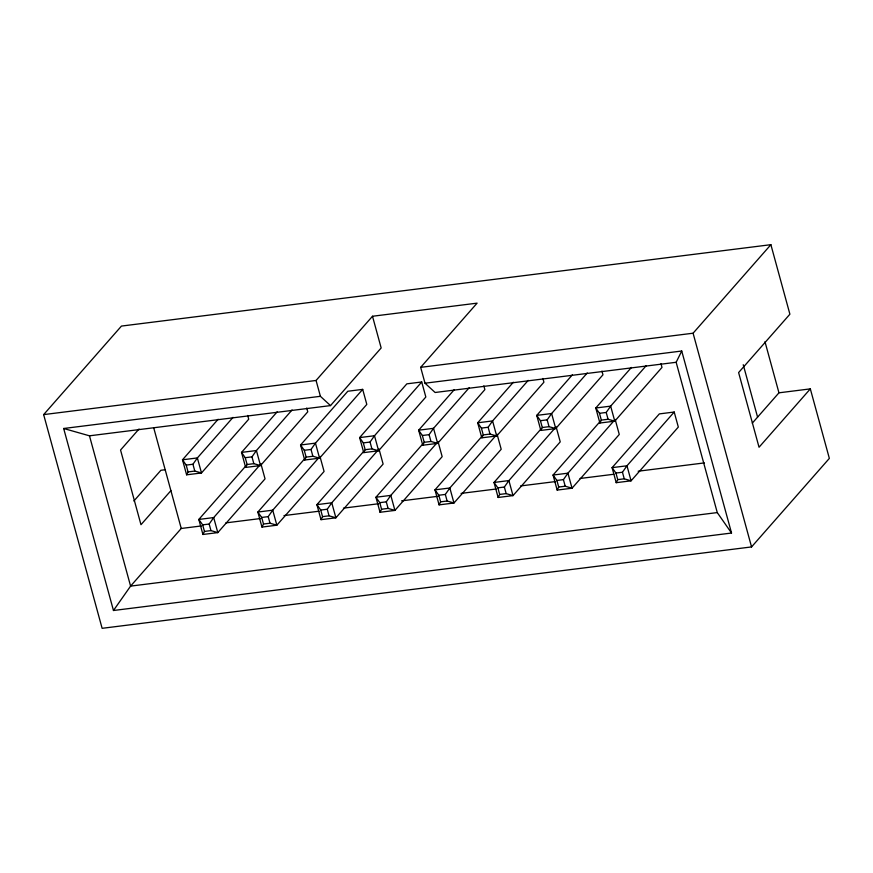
<?xml version="1.0" encoding="UTF-8"?>
<svg xmlns="http://www.w3.org/2000/svg" width="873" height="873" viewBox="0 0 873 873"><rect width="100%" height="100%" fill="white"/><g stroke="black" fill="none" stroke-linecap="round" stroke-linejoin="round"><path stroke-width="1.31" d="M247.692 415.461L248.718 419.215L201.488 472.959L186.615 474.825L188.055 471.911L186.2 465.102L182.501 459.798L218.152 419.236M306.729 408.051L307.765 411.816L260.525 465.56L245.651 467.426L247.103 464.512L245.237 457.703L241.537 452.4L277.188 411.827M304.688 460.027L306.139 457.103L304.273 450.293L300.574 444.99L347.814 391.246L362.688 389.38L366.802 404.417L319.562 458.161L304.688 460.027L300.574 444.99L315.459 443.135L362.688 389.38M363.735 452.629L365.176 449.704L363.31 442.895L359.621 437.591L406.851 383.847L421.724 381.981L425.838 397.019L378.609 450.763L363.735 452.629L359.621 437.591L374.495 435.736L421.724 381.981M483.849 385.855L484.875 389.62L437.646 443.364L422.772 445.23L424.213 442.305L422.357 435.496L418.658 430.193L454.309 389.631M542.897 378.456L543.923 382.21L496.682 435.965L481.809 437.831L483.26 434.907L481.394 428.097L477.695 422.794L513.346 382.232M601.934 371.058L602.959 374.812L555.73 428.567L540.845 430.433L542.297 427.508L540.431 420.699L536.742 415.395L572.382 374.833M660.97 363.659L661.996 367.413L614.767 421.168L599.893 423.023L601.333 420.109L599.478 413.3L595.779 407.997L631.43 367.435M372.498 316.255L381.163 347.967L330.518 405.596L320.402 396.309L63.674 428.49L113.468 610.5L731.53 533.032L717.268 512.582L676.149 362.284L681.737 351.022L425.009 383.203L420.666 367.347L477.095 303.149L372.498 316.255L316.07 380.464L43.65 414.61L102.119 628.32L751.555 546.924L829.35 458.39L810.33 388.878L778.956 392.817L752.297 423.143M260.929 463.836L265.043 478.862L217.803 532.606L202.929 534.472L204.457 531.428L202.667 524.848L198.815 519.446L246.055 465.702M319.965 456.437L324.079 471.464L276.85 525.208L261.965 527.074L263.504 524.029L261.704 517.449L257.862 512.047L305.092 458.303M320.74 510.05L327.255 509.232L331.773 502.783L379.013 449.038L383.116 464.065L335.887 517.809L321.013 519.675L322.541 516.63L320.74 510.05L316.899 504.649L363.244 451.908M438.05 441.64L442.164 456.666L394.923 510.41L380.05 512.276L381.577 509.232L379.777 502.652L375.936 497.25L423.176 443.495M497.086 434.241L501.2 449.268L453.96 503.012L439.086 504.878L440.625 501.833L438.824 495.253L434.972 489.851L482.212 436.096M497.861 487.854L504.365 487.036L508.894 480.587L556.123 426.832L560.237 441.869L513.008 495.613L498.134 497.479L499.662 494.424L497.861 487.854L494.02 482.453L541.249 428.698M615.17 419.433L619.273 434.47L572.044 488.214L557.17 490.08L558.698 487.025L556.898 480.456L553.056 475.043L600.286 421.299M616.207 482.682L617.735 479.626L615.945 473.057L612.093 467.644L659.333 413.9L674.207 412.034L678.321 427.072L631.081 480.816L616.207 482.682L612.093 467.644L626.978 465.789L674.207 412.034M202.667 524.848L209.171 524.04L213.689 517.58L260.034 464.851M261.704 517.449L268.207 516.63L272.736 510.181L319.082 457.452M379.777 502.652L386.292 501.833L390.809 495.384L437.155 442.655M438.824 495.253L445.328 494.434L449.857 487.985L496.191 435.245M556.898 480.456L563.412 479.637L567.93 473.188L613.381 421.463M615.945 473.057L622.449 472.238L626.978 465.789L631.081 480.816L624.25 478.819L617.735 479.626M186.2 465.102L192.933 464.25L197.374 457.932L233.026 417.37M113.468 610.5L130.59 586.11L181.246 528.471L201.521 525.928M245.237 457.703L251.97 456.852L256.411 450.533L292.062 409.972M304.273 450.293L311.017 449.453L315.459 443.135L319.562 458.161L312.872 456.263L306.139 457.103M363.31 442.895L370.054 442.054L374.495 435.736L378.609 450.763L371.92 448.864L365.176 449.704M422.357 435.496L429.09 434.656L433.532 428.327L469.183 387.765M481.394 428.097L488.138 427.257L492.579 420.928L528.22 380.366M540.431 420.699L547.175 419.858L551.616 413.529L587.267 372.967M599.478 413.3L606.211 412.46L610.653 406.131L646.304 365.569M43.65 414.61L121.445 326.076L770.881 244.68L789.901 314.204L738.613 372.564L759.041 447.249L810.33 388.878M139.025 429.003L120.55 450.031L140.979 524.706L170.901 490.659M133.896 500.993L160.894 470.274L164.822 469.783M420.666 367.347L693.086 333.213L770.881 244.68M63.674 428.49L89.472 435.813L330.518 405.596M676.149 362.284L435.114 392.49L425.009 383.203M188.055 471.911L194.799 471.06L201.488 472.959L197.374 457.932L182.501 459.798L186.615 474.825M247.103 464.512L253.836 463.661L260.525 465.56L256.411 450.533L241.537 452.4L245.651 467.426M424.213 442.305L430.956 441.465L437.646 443.364L433.532 428.327L418.658 430.193L422.772 445.23M483.26 434.907L489.993 434.067L496.682 435.965L492.579 420.928L477.695 422.794L481.809 437.831M542.297 427.508L549.041 426.668L555.73 428.567L551.616 413.529L536.742 415.395L540.845 430.433M601.333 420.109L608.077 419.269L614.767 421.168L610.653 406.131L595.779 407.997L599.893 423.023M225.856 522.883L261.005 518.475M283.987 515.594L319.125 511.196M343.46 508.141L378.609 503.743M401.591 500.862L438.082 496.279M461.064 493.398L496.213 489M520.548 485.945L555.697 481.547M580.021 478.491L613.817 474.257M638.152 471.213L704.391 462.908M204.457 531.428L210.971 530.609L217.803 532.606L213.689 517.58L198.815 519.446L202.929 534.472M263.504 524.029L270.008 523.211L276.85 525.208L272.736 510.181L257.862 512.047L261.965 527.074M322.541 516.63L329.045 515.812L335.887 517.809L331.773 502.783L316.899 504.649L321.013 519.675M381.577 509.232L388.092 508.413L394.923 510.41L390.809 495.384L375.936 497.25L380.05 512.276M440.625 501.833L447.129 501.015L453.96 503.012L449.857 487.985L434.972 489.851L439.086 504.878M499.662 494.424L506.165 493.616L513.008 495.613L508.894 480.587L494.02 482.453L498.134 497.479M558.698 487.025L565.213 486.217L572.044 488.214L567.93 473.188L553.056 475.043L557.17 490.08M717.268 512.582L130.59 586.11L89.472 435.813M764.977 341.714L778.956 392.817M743.239 364.728L757.578 417.13M693.086 333.213L751.555 546.924M681.737 351.022L731.53 533.032M606.211 412.46L608.077 419.269M622.449 472.238L624.25 478.819M547.175 419.858L549.041 426.668M563.412 479.637L565.213 486.217M488.138 427.257L489.993 434.067M504.365 487.036L506.165 493.616M429.09 434.656L430.956 441.465M445.328 494.434L447.129 501.015M370.054 442.054L371.92 448.864M386.292 501.833L388.092 508.413M316.07 380.464L320.402 396.309M311.017 449.453L312.872 456.263M327.255 509.232L329.045 515.812M251.97 456.852L253.836 463.661M268.207 516.63L270.008 523.211M192.933 464.25L194.799 471.06M209.171 524.04L210.971 530.609M153.703 427.77L181.246 528.471"/></g></svg>
